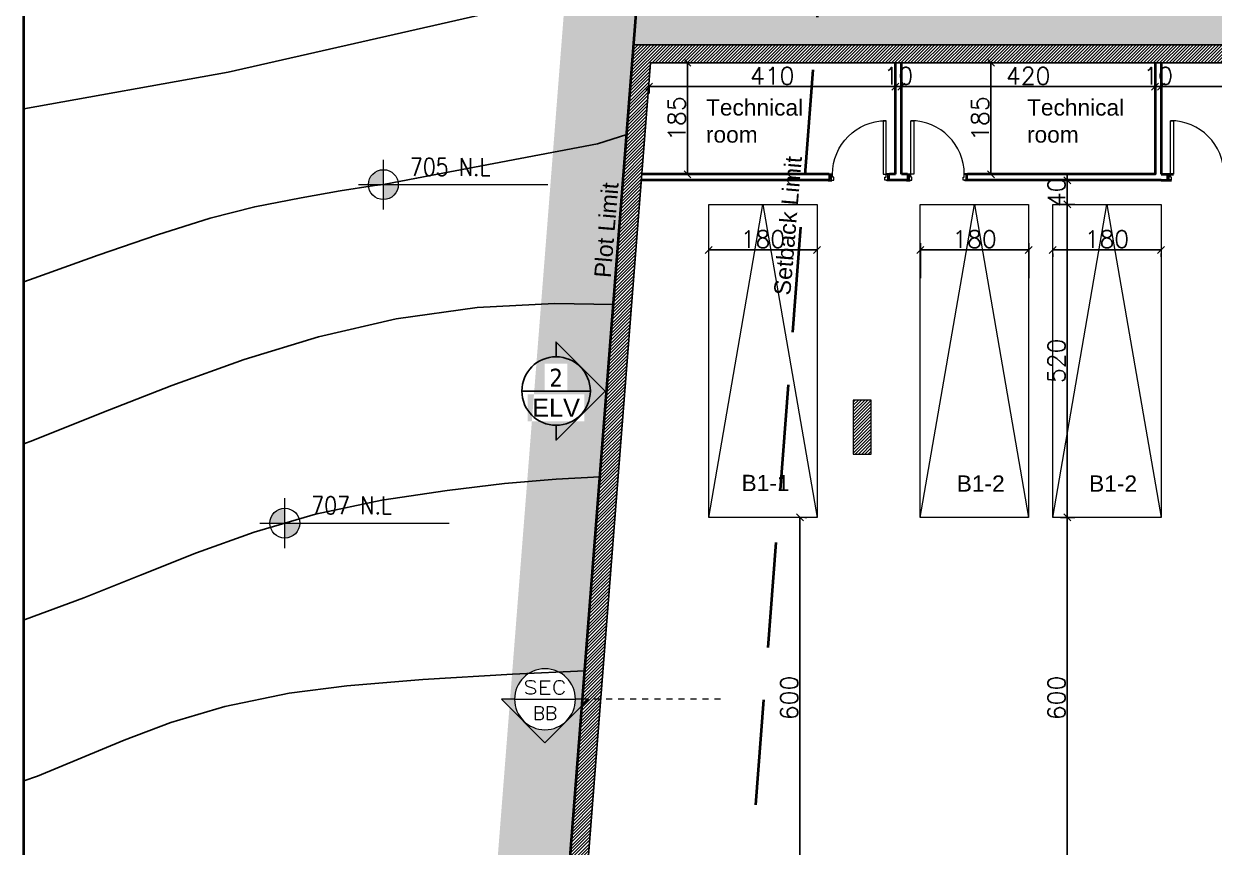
# Model space of a CAD drawing. Header units: metres. Extents: x -322116 to -321123, y -26723 to -26468.
# Drawn here: x -321808.39 to -321788.61, y -26545.24 to -26531.56 of the extents above; entities that cross this region are included whole.
import ezdxf
from ezdxf.enums import TextEntityAlignment as Align

# ---------------------------------------------------------------- set-up
doc = ezdxf.new("R2010")
doc.units = ezdxf.units.M
doc.header["$LTSCALE"] = 7
doc.header["$MEASUREMENT"] = 0
doc.header["$PDMODE"] = 34
doc.header["$PDSIZE"] = 0.5
doc.linetypes.add('$0$CENTER', pattern=[2, 1.25, -0.25, 0.25, -0.25])
doc.linetypes.add('DASHED', pattern=[0.75, 0.5, -0.25])
for name, color, linetype, lineweight in [('$0$A-ANNO-IDEN', 2, 'Continuous', 9), ('1363TRXX-AS003$0$A-FLOR-IDEN', 4, 'Continuous', 18), ('A-ANNO-TXT3', 6, 'Continuous', 30), ('A-DOOR', 134, 'Continuous', 18), ('A-GRID-DIMS', 142, 'Continuous', 9), ('A-STRS', 2, 'Continuous', 18), ('A-WALL-BLWO', 7, 'Continuous', 40), ('L-Structure', 5, 'Continuous', 15), ('PATT-CONC', 8, 'Continuous', 9), ('plaster', 1, 'Continuous', 0), ('projection plans', 8, 'Continuous', 5)]:
    doc.layers.add(name, color=color, linetype=linetype, lineweight=lineweight)
for name, color, linetype in [('22-1-14-ROAD P2PFGC', 5, 'Continuous'), ('CONT-MJR', 4, 'Continuous'), ('CONT-MNR', 8, 'Continuous'), ('POINT_CON', 8, 'Continuous'), ('S-ANNO-TAGS-SECT', 4, 'Continuous')]:
    doc.layers.add(name, color=color, linetype=linetype)
doc.styles.add('$0$EG_SIMPLEX', font='SIMPLEX.shx')
doc.styles.add('1363TRXX-AS003$0$EG_SIMPLEX', font='SIMPLEX.shx')
doc.styles.add('Annotative', font='arial.ttf')
doc.styles.add('EG_SIMPLEX', font='SIMPLEX.shx')
doc.styles.get("Standard").update_dxf_attribs({"font": 'romans.shx', "height": 0.5})
doc.styles.add('TAHOMA', font='tahoma.ttf')
doc.dimstyles.new('ERGA-M-0200', dxfattribs={"dimscale": 1.15, "dimtxt": 0.2, "dimasz": 0.2, "dimexe": 0.1, "dimexo": 0.1, "dimgap": 0.06, "dimtad": 1, "dimdec": 1, "dimlfac": 100, "dimrnd": 5, "dimdsep": 46, "dimtxsty": 'EG_SIMPLEX', "dimblk1": 'OBLIQUE', "dimblk2": 'OBLIQUE', "dimsah": 1, "dimcen": 0.3, "dimclrd": 256, "dimclre": 256, "dimclrt": 2, "dimadec": 0, "dimazin": 0, "dimtfac": 1, "dimtdec": 1, "dimtix": 1, "dimtmove": 2, "dimatfit": 3, "dimldrblk": 'OBLIQUE', "dimfxl": 1, "dimtolj": 1, "dimtzin": 0, "dimarcsym": 0})

# ---------------------------------------------------------------- blocks, each defined once
blk = doc.blocks.new('*U34')
blk.add_hatch(color=252).paths.add_polyline_path([(450, 0, -0.414214), (0, -450), (0, -643), (643, 0), (0, 643), (0, 450, -0.414214)])
blk.add_line((-450, 0), (450, 0))
blk.add_lwpolyline([(0, 450), (0, 643), (643, 0), (0, -643), (0, -450)])
blk.add_circle((0, 0), 450)
at = {"style": 'EG_SIMPLEX', "width": 0.5625}
blk.add_attdef('REF-F-', text='', height=200, dxfattribs=at).set_placement((-321, 92), (321, 92), align=Align.FIT)
at = {"style": 'EG_SIMPLEX'}
blk.add_attdef('NB', text='', height=200, dxfattribs=at).set_placement((0, 32), align=Align.BOTTOM_CENTER)
blk.add_attdef('REF', text='', height=200, dxfattribs=at).set_placement((0, -75), align=Align.TOP_CENTER)
blk = doc.blocks.new('*U28')
blk.add_hatch(color=252).paths.add_polyline_path([(0, 450, -0.414214), (450, 0), (643, 0), (0, 643), (-643, 0), (-450, 0, -0.414214)])
blk.add_line((-450, 0), (450, 0))
at = {"linetype": '$0$CENTER'}
blk.add_line((2593, 0), (643, 0), dxfattribs=at)
blk.add_lwpolyline([(-450, 0), (-643, 0), (0, 643), (643, 0), (450, 0)])
blk.add_circle((0, 0), 450)
at = {"style": '$0$EG_SIMPLEX'}
blk.add_attdef('NB', text='', height=200, dxfattribs=at).set_placement((0, 32), align=Align.BOTTOM_CENTER)
at = {"style": '$0$EG_SIMPLEX', "width": 0.5625}
blk.add_attdef('REF-F-', text='', height=200, dxfattribs=at).set_placement((-321, -274), (321, -274), align=Align.FIT)
at = {"style": '$0$EG_SIMPLEX'}
blk.add_attdef('REF', text='', height=200, dxfattribs=at).set_placement((0, -75), align=Align.TOP_CENTER)
blk = doc.blocks.new('plot limit')
at = {"color": 5}
blk.add_lwpolyline([(-321725.0411, -26759.7735), (-321735.7734, -26759.0595), (-321732.8382, -26721.5907), (-321726.0304, -26721.9282), (-321722.2569, -26721.9337), (-321712.0131, -26721.5769), (-321702.1619, -26720.7671), (-321700.2699, -26757.9792), (-321703.6476, -26759.2974, -0.0276131)], format="xyb", close=True, dxfattribs=at)
at = {"color": 5, "linetype": 'DASHED', "ltscale": 0.5}
blk.add_lwpolyline([(-321703.4829, -26753.8659), (-321705.0008, -26724.0106), (-321711.838, -26724.5726), (-321722.2069, -26724.9338), (-321726.107, -26724.928), (-321730.075, -26724.7313), (-321732.3893, -26754.2736)], dxfattribs=at)
at = {"layer": '$0$A-ANNO-IDEN'}
ref = blk.add_blockref('*U28', (-321734.7327, -26737.8057), dxfattribs=dict(at, xscale=-0.0011249999994782, yscale=0.0011249999994782, zscale=0.0011249999994782, rotation=180))
ref.add_attrib('REF-F-', 'SEC', dxfattribs={"layer": '0', "height": 0.225, "rotation": 360, "style": '$0$EG_SIMPLEX', "width": 1.25}).set_placement((-321735.0943, -26737.7221), (-321734.3711, -26737.7221), align=Align.FIT)
ref.add_attrib('NB', 'BB', dxfattribs={"layer": '0', "height": 0.225, "rotation": 360, "style": '$0$EG_SIMPLEX'}).set_placement((-321734.7327, -26738.2169), align=Align.BOTTOM_CENTER)
at = {"layer": 'S-ANNO-TAGS-SECT'}
ref = blk.add_blockref('*U34', (-321734.548, -26732.6855, 706), dxfattribs=dict(at, xscale=0.001264765729701, yscale=0.001264765729701, zscale=0.001264765729701))
ref.add_attrib('NB', '2', dxfattribs={"layer": '0', "height": 0.3, "style": 'TAHOMA'}).set_placement((-321734.548, -26732.3144, 706), align=Align.TOP_CENTER)
ref.add_attrib('REF', 'ELV', dxfattribs={"layer": '0', "height": 0.3, "style": 'Annotative'}).set_placement((-321734.548, -26732.8137, 706), align=Align.TOP_CENTER)
at = {"layer": 'A-ANNO-TXT3', "lineweight": 5, "char_height": 0.276, "attachment_point": 1, "rotation": 85.19766}
for s, width, gutter_width, heights, insert in [('\\A1;{\\fArial Unicode MS|b0|i0|c0|p34;Setback Limit}', 3.166192, 3.6928, [1.1191], (-321730.9321, -26731.0807, 0)), ('\\A1;{\\fArial Unicode MS|b0|i0|c0|p34;Plot Limit}', 3.423118, 3.0774, [1.7915], (-321733.9164, -26730.7898, 0))]:
    blk.add_mtext_dynamic_manual_height_columns(s, width=width, gutter_width=gutter_width, heights=heights, dxfattribs=dict(at, insert=insert))
blk = doc.blocks.new('1363TRXX-AS003$0$TAG-LEV-PL1')
h = blk.add_hatch(color=256)
h.paths.add_polyline_path([(0, 169, 0.414214), (-169, 0), (0, 0)])
h.paths.add_polyline_path([(169, 0), (0, 0), (0, -169, 0.414214)])
for p, q in [((0, -281), (0, 281)), ((-281, 0), (1859, 0))]:
    blk.add_line(p, q)
blk.add_circle((0, 0), 169)
at = {"style": '1363TRXX-AS003$0$EG_SIMPLEX', "width": 0.85}
for tag, p in [('F.F.L.', (450, 150)), ('C.L.', (450, -450))]:
    blk.add_attdef(tag, p, '', height=300, dxfattribs=at)
blk = doc.blocks.new('B1 2')
at = {"layer": 'A-WALL-BLWO'}
blk.add_lwpolyline([(-321243.3932, -26513.9378), (-321188.3932, -26513.9378), (-321188.3932, -26588.8759), (-321243.3932, -26588.8759)], close=True, dxfattribs=at)
at = {"layer": 'CONT-MJR', "elevation": 705, "flags": 128}
for points in [[(-321233.3733, -26533.3951), (-321233.8598, -26533.5506), (-321236.8675, -26534.1249), (-321237.4183, -26534.23)], [(-321237.4181, -26534.23), (-321237.5631, -26534.2459), (-321238.1356, -26534.3322), (-321238.7824, -26534.4485), (-321239.5547, -26534.5988), (-321240.2951, -26534.7846), (-321241.172, -26535.0617), (-321242.1569, -26535.4032), (-321243.2214, -26535.7825), (-321243.3932, -26535.8425)]]:
    blk.add_lwpolyline(points, dxfattribs=at)
at = {"layer": 'CONT-MNR', "flags": 128}
for points, elevation in [([(-321233.5945, -26536.2198), (-321234.572, -26536.2049), (-321235.8616, -26536.271), (-321237.2078, -26536.4599), (-321238.4954, -26536.7565), (-321239.7336, -26537.1339), (-321240.9318, -26537.5651), (-321242.0993, -26538.0233), (-321243.2452, -26538.4815), (-321243.3932, -26538.5378)], 706), ([(-321233.8189, -26539.0843), (-321234.5446, -26539.1206), (-321235.4054, -26539.1953), (-321236.3606, -26539.3113), (-321237.4443, -26539.4748), (-321238.5485, -26539.705), (-321239.5636, -26540.0026), (-321240.5215, -26540.347), (-321241.454, -26540.7178), (-321242.3931, -26541.0944), (-321243.3706, -26541.4561), (-321243.3932, -26541.4631)], 707), ([(-321234.0715, -26542.3086), (-321235.274, -26542.3634), (-321236.7649, -26542.4528), (-321238.0248, -26542.557), (-321238.9833, -26542.6771), (-321240.0531, -26542.898), (-321240.948, -26543.164), (-321241.7261, -26543.4576), (-321242.4458, -26543.7609), (-321243.1654, -26544.0561), (-321243.3932, -26544.1351)], 708)]:
    blk.add_lwpolyline(points, dxfattribs=dict(at, elevation=elevation))
at = {"layer": 'POINT_CON', "color": 8, "linetype": 'Continuous', "elevation": 704}
blk.add_lwpolyline([(-321233.1733, -26530.8432), (-321233.3311, -26530.8439), (-321240, -26532.3627), (-321243.3932, -26532.9707)], dxfattribs=at)
at = {"layer": '1363TRXX-AS003$0$A-FLOR-IDEN'}
ref = blk.add_blockref('1363TRXX-AS003$0$TAG-LEV-PL1', (-321237.4181, -26534.23, 705), dxfattribs=dict(at, xscale=0.0014700000362087, yscale=0.0014700000362087, zscale=0.0014700000362087))
ref.add_attrib('F.F.L.', '705 N.L', (-321236.9771, -26534.083, 705), dxfattribs={"layer": '0', "height": 0.294, "rotation": 360, "style": '1363TRXX-AS003$0$EG_SIMPLEX', "width": 0.85})
ref = blk.add_blockref('1363TRXX-AS003$0$TAG-LEV-PL1', (-321239.0561, -26539.8538, 707), dxfattribs=dict(at, xscale=0.0014700000362087, yscale=0.0014700000362087, zscale=0.0014700000362087))
ref.add_attrib('F.F.L.', '707 N.L', (-321238.6151, -26539.7068, 707), dxfattribs={"layer": '0', "height": 0.294, "rotation": 360, "style": '1363TRXX-AS003$0$EG_SIMPLEX', "width": 0.85})
blk = doc.blocks.new('CAR')
at = {"layer": 'projection plans'}
blk.add_lwpolyline([(-4465, 51996), (-6265, 51996), (-6265, 46796), (-4465, 46796)], close=True, dxfattribs=at)
blk.add_lwpolyline([(-6265, 51996), (-5365, 46796), (-4465, 51996)], dxfattribs=at)
blk = doc.blocks.new('*U84')
for p, q in [((-200, 0), (-170, -100)), ((-200, -100), (-170, 0)), ((800, 0), (770, -100)), ((800, -100), (770, 0))]:
    blk.add_line(p, q)
for points in [[(-95, 890), (-95, 0), (-145, 0), (-145, 890)], [(-215, 10), (-155, 10), (-155, 0), (-215, 0)], [(-170, -100), (-200, -100), (-200, 0), (-170, 0)], [(-145, 0), (-170, 0), (-170, -100), (-125, -100), (-125, -50), (-145, -50), (-145, 0)], [(745, 0), (770, 0), (770, -100), (725, -100), (725, -50), (745, -50), (745, 0)], [(815, 10), (755, 10), (755, 0), (815, 0)], [(770, -100), (800, -100), (800, 0), (770, 0)], [(-215, -110), (-155, -110), (-155, -100), (-215, -100)], [(815, -110), (755, -110), (755, -100), (815, -100)]]:
    blk.add_lwpolyline(points, close=True)
blk.add_arc((-145, 0), 890, 0, 90)
blk = doc.blocks.new('_OBLIQUE')
at = {"color": 0, "linetype": 'ByBlock'}
blk.add_line((-0.5, -0.5), (0.5, 0.5), dxfattribs=at)
blk = doc.blocks.new('*D92')
at = {"layer": 'A-GRID-DIMS', "lineweight": -2, "transparency": 16777216}
for p, q in [((-321795.496, -26545.758), (-321795.496, -26539.758)), ((-321795.414, -26539.758), (-321795.381, -26539.758)), ((-321795.414, -26545.758), (-321795.381, -26545.758))]:
    blk.add_line(p, q, dxfattribs=at)
at = {"layer": 'Defpoints', "color": 0, "transparency": 16777216}
for p in [(-321795.529, -26539.758), (-321795.496, -26539.758), (-321795.529, -26545.758)]:
    blk.add_point(p, dxfattribs=at)
at = {"layer": 'A-GRID-DIMS', "lineweight": -2, "transparency": 16777216, "xscale": 0.115, "yscale": 0.115, "zscale": 0.115}
for p, rotation in [((-321795.496, -26539.758), 90), ((-321795.496, -26545.758), 270)]:
    blk.add_blockref('_OBLIQUE', p, dxfattribs=dict(at, rotation=rotation))
at = {"layer": 'A-GRID-DIMS', "color": 2, "transparency": 16777216, "insert": (-321795.674, -26542.758), "char_height": 0.2875, "attachment_point": 5, "rotation": 90, "style": 'EG_SIMPLEX'}
blk.add_mtext('\\A1;600', dxfattribs=at)
blk = doc.blocks.new('block')
at = {"layer": 'PATT-CONC', "transparency": 33554610}
h = blk.add_hatch(dxfattribs=at)
h.set_pattern_fill('ANSI31', color=8, scale=0.3)
h.set_pattern_definition([(45, (195, 0), (-0.0265165042945, 0.0265165042945), [])])
h.paths.add_polyline_path([(-321663.329, -26546.458), (-321663.329, -26546.758), (-321664.229, -26546.758), (-321664.229, -26546.458)])
h.paths.add_polyline_path([(-321642.229, -26538.808), (-321641.929, -26538.808), (-321641.929, -26537.808), (-321642.229, -26537.808)])
h.paths.add_polyline_path([(-321648.412, -26538.808), (-321648.112, -26538.808), (-321648.112, -26537.808), (-321648.412, -26537.808)])
h.paths.add_polyline_path([(-321652.212, -26539.308), (-321651.912, -26539.308), (-321651.912, -26538.508), (-321652.212, -26538.508)])
h.paths.add_polyline_path([(-321658.412, -26538.808), (-321658.112, -26538.808), (-321658.112, -26537.808), (-321658.412, -26537.808)])
h.paths.add_polyline_path([(-321658.412, -26547.358), (-321658.112, -26547.358), (-321658.112, -26548.258), (-321658.412, -26548.258)])
h.paths.add_polyline_path([(-321648.413, -26544.135), (-321648.113, -26544.135), (-321648.113, -26545.035), (-321648.413, -26545.035)])
h.paths.add_polyline_path([(-321664.612, -26538.708), (-321664.312, -26538.708), (-321664.312, -26537.808), (-321664.612, -26537.808)])
h.paths.add_polyline_path([(-321640.802, -26544.135), (-321641.102, -26544.135), (-321641.102, -26545.035), (-321640.802, -26545.035)])
h.paths.add_polyline_path([(-321651.912, -26547.958), (-321652.856, -26547.958), (-321652.856, -26548.258), (-321651.912, -26548.258)])
at = {"layer": 'L-Structure'}
blk.add_lwpolyline([(-321664.612, -26538.708), (-321664.312, -26538.708), (-321664.312, -26537.808), (-321664.612, -26537.808), (-321664.612, -26538.708)], dxfattribs=at)
blk = doc.blocks.new('new for 322')
at = {"layer": 'plaster'}
h = blk.add_hatch(dxfattribs=at)
h.set_pattern_fill('ANSI38', color=256, scale=1.6)
h.paths.add_polyline_path([(-321765.079, -26543.078), (-321765.504, -26543.503), (-321766.227, -26542.78), (-321766.296, -26542.78), (-321765.518, -26558.082), (-321764.316, -26558.082)])
h.paths.add_polyline_path([(-321768.583, -26556.863), (-321781.742, -26556.882), (-321781.742, -26554.12), (-321785.212, -26554.12), (-321785.212, -26556.858), (-321797.202, -26556.858), (-321797.296, -26558.058), (-321784.227, -26558.058), (-321784.227, -26555.32), (-321783.067, -26555.32), (-321783.067, -26558.082), (-321768.521, -26558.082)])
h.paths.add_polyline_path([(-321765.58, -26556.858), (-321768.583, -26556.863), (-321768.521, -26558.082), (-321765.518, -26558.082)])
h.paths.add_polyline_path([(-321797.202, -26556.858), (-321800.211, -26556.858), (-321800.305, -26558.058), (-321797.296, -26558.058)])
h.paths.add_polyline_path([(-321799.651, -26549.701), (-321799.117, -26542.887), (-321799.733, -26543.503), (-321800.323, -26542.913), (-321800.847, -26549.607), (-321801.509, -26558.058), (-321800.305, -26558.058), (-321800.211, -26556.858), (-321800.211, -26556.858)])
h.paths.add_polyline_path([(-321798.89, -26539.998), (-321798.257, -26531.905), (-321770.954, -26531.905), (-321771.015, -26530.705), (-321799.366, -26530.705), (-321800.087, -26539.904), (-321800.323, -26542.913), (-321799.733, -26543.503), (-321799.117, -26542.887)])
edge = h.paths.add_edge_path(flags=16)
edge.add_arc((-321799.733, -26542.78), 0.506, 0, 360)
h.paths.add_polyline_path([(-321799.976, -26543.172), (-321799.489, -26543.172), (-321799.489, -26542.834), (-321799.976, -26542.834)], flags=0)
h.paths.add_polyline_path([(-321800.151, -26542.752), (-321799.315, -26542.752), (-321799.315, -26542.415), (-321800.151, -26542.415)], flags=0)
h.paths.add_polyline_path([(-321800.019, -26538.163), (-321799.077, -26538.163), (-321799.077, -26537.713), (-321800.019, -26537.713)], flags=17)
h.paths.add_polyline_path([(-321799.737, -26537.665), (-321799.359, -26537.665), (-321799.359, -26537.205), (-321799.737, -26537.205)], flags=16)
edge = h.paths.add_edge_path()
edge.add_line((-321765.807, -26528.751), (-321767.005, -26528.826))
edge.add_line((-321767.005, -26528.826), (-321766.296, -26542.78))
edge.add_line((-321766.296, -26542.78), (-321766.227, -26542.78))
edge.add_line((-321766.227, -26542.78), (-321766.01, -26542.78))
edge.add_arc((-321765.504, -26542.78), 0.506, 39.0187, 180, ccw=False)
edge.add_line((-321765.11, -26542.461), (-321765.807, -26528.751))
blk = doc.blocks.new('*D140')
at = {"layer": 'A-GRID-DIMS', "lineweight": -2, "transparency": 16777216}
for p, q in [((-321793.495, -26535.786), (-321793.495, -26535.2)), ((-321791.695, -26535.786), (-321791.695, -26535.2)), ((-321793.495, -26535.315), (-321791.695, -26535.315))]:
    blk.add_line(p, q, dxfattribs=at)
at = {"layer": 'Defpoints', "color": 0, "transparency": 16777216}
for p in [(-321791.695, -26535.315), (-321793.495, -26535.901), (-321791.695, -26535.901)]:
    blk.add_point(p, dxfattribs=at)
at = {"layer": 'A-GRID-DIMS', "lineweight": -2, "transparency": 16777216, "xscale": 0.115, "yscale": 0.115, "zscale": 0.115, "rotation": 180}
blk.add_blockref('_OBLIQUE', (-321793.495, -26535.315), dxfattribs=at)
at = {"layer": 'A-GRID-DIMS', "lineweight": -2, "transparency": 16777216, "xscale": 0.115, "yscale": 0.115, "zscale": 0.115}
blk.add_blockref('_OBLIQUE', (-321791.695, -26535.315), dxfattribs=at)
at = {"layer": 'A-GRID-DIMS', "color": 2, "transparency": 16777216, "insert": (-321792.595, -26535.136), "char_height": 0.2875, "attachment_point": 5, "style": 'EG_SIMPLEX'}
blk.add_mtext('\\A1;180', dxfattribs=at)
blk = doc.blocks.new('*D141')
at = {"layer": 'A-GRID-DIMS', "lineweight": -2, "transparency": 16777216}
blk.add_line((-321797.012, -26535.315), (-321795.212, -26535.315), dxfattribs=at)
at = {"layer": 'Defpoints', "color": 0, "transparency": 16777216}
for p in [(-321797.012, -26535.315), (-321795.212, -26535.315), (-321795.212, -26535.315)]:
    blk.add_point(p, dxfattribs=at)
at = {"layer": 'A-GRID-DIMS', "lineweight": -2, "transparency": 16777216, "xscale": 0.115, "yscale": 0.115, "zscale": 0.115, "rotation": 180}
blk.add_blockref('_OBLIQUE', (-321797.012, -26535.315), dxfattribs=at)
at = {"layer": 'A-GRID-DIMS', "lineweight": -2, "transparency": 16777216, "xscale": 0.115, "yscale": 0.115, "zscale": 0.115}
blk.add_blockref('_OBLIQUE', (-321795.212, -26535.315), dxfattribs=at)
at = {"layer": 'A-GRID-DIMS', "color": 2, "transparency": 16777216, "insert": (-321796.112, -26535.136), "char_height": 0.2875, "attachment_point": 5, "style": 'EG_SIMPLEX'}
blk.add_mtext('\\A1;180', dxfattribs=at)
blk = doc.blocks.new('*D142')
at = {"layer": 'A-GRID-DIMS', "lineweight": -2, "transparency": 16777216}
for p, q in [((-321791.295, -26535.315), (-321789.495, -26535.315)), ((-321791.295, -26535.372), (-321791.295, -26535.43)), ((-321789.495, -26535.372), (-321789.495, -26535.43))]:
    blk.add_line(p, q, dxfattribs=at)
at = {"layer": 'Defpoints', "color": 0, "transparency": 16777216}
for p in [(-321791.295, -26535.257), (-321789.495, -26535.257), (-321789.495, -26535.315)]:
    blk.add_point(p, dxfattribs=at)
at = {"layer": 'A-GRID-DIMS', "lineweight": -2, "transparency": 16777216, "xscale": 0.115, "yscale": 0.115, "zscale": 0.115, "rotation": 180}
blk.add_blockref('_OBLIQUE', (-321791.295, -26535.315), dxfattribs=at)
at = {"layer": 'A-GRID-DIMS', "lineweight": -2, "transparency": 16777216, "xscale": 0.115, "yscale": 0.115, "zscale": 0.115}
blk.add_blockref('_OBLIQUE', (-321789.495, -26535.315), dxfattribs=at)
at = {"layer": 'A-GRID-DIMS', "color": 2, "transparency": 16777216, "insert": (-321790.395, -26535.136), "char_height": 0.2875, "attachment_point": 5, "style": 'EG_SIMPLEX'}
blk.add_mtext('\\A1;180', dxfattribs=at)
blk = doc.blocks.new('*D169')
at = {"layer": 'A-GRID-DIMS', "lineweight": -2, "transparency": 16777216}
for p, q in [((-321798.001, -26532.601), (-321793.91, -26532.601)), ((-321798.001, -26532.604), (-321798.001, -26532.716)), ((-321793.91, -26532.604), (-321793.91, -26532.716))]:
    blk.add_line(p, q, dxfattribs=at)
at = {"layer": 'Defpoints', "color": 0, "transparency": 16777216}
for p in [(-321798.001, -26532.489), (-321793.91, -26532.489, 0.001), (-321793.91, -26532.601)]:
    blk.add_point(p, dxfattribs=at)
at = {"layer": 'A-GRID-DIMS', "lineweight": -2, "transparency": 16777216, "xscale": 0.115, "yscale": 0.115, "zscale": 0.115, "rotation": 180}
blk.add_blockref('_OBLIQUE', (-321798.001, -26532.601), dxfattribs=at)
at = {"layer": 'A-GRID-DIMS', "lineweight": -2, "transparency": 16777216, "xscale": 0.115, "yscale": 0.115, "zscale": 0.115}
blk.add_blockref('_OBLIQUE', (-321793.91, -26532.601), dxfattribs=at)
at = {"layer": 'A-GRID-DIMS', "color": 2, "transparency": 16777216, "insert": (-321795.956, -26532.423), "char_height": 0.2875, "attachment_point": 5, "style": 'EG_SIMPLEX'}
blk.add_mtext('\\A1;410', dxfattribs=at)
blk = doc.blocks.new('*D170')
at = {"layer": 'A-GRID-DIMS', "lineweight": -2, "transparency": 16777216}
for p, q in [((-321793.81, -26532.32), (-321793.81, -26532.716)), ((-321793.91, -26532.601), (-321794.025, -26532.601)), ((-321793.91, -26532.601), (-321793.81, -26532.601)), ((-321793.91, -26532.604), (-321793.91, -26532.716)), ((-321793.81, -26532.601), (-321793.695, -26532.601))]:
    blk.add_line(p, q, dxfattribs=at)
at = {"layer": 'Defpoints', "color": 0, "transparency": 16777216}
for p in [(-321793.81, -26532.205, 0.001), (-321793.91, -26532.489, 0.001), (-321793.81, -26532.601)]:
    blk.add_point(p, dxfattribs=at)
at = {"layer": 'A-GRID-DIMS', "lineweight": -2, "transparency": 16777216, "xscale": 0.115, "yscale": 0.115, "zscale": 0.115}
blk.add_blockref('_OBLIQUE', (-321793.91, -26532.601), dxfattribs=at)
at = {"layer": 'A-GRID-DIMS', "lineweight": -2, "transparency": 16777216, "xscale": 0.115, "yscale": 0.115, "zscale": 0.115, "rotation": 180}
blk.add_blockref('_OBLIQUE', (-321793.81, -26532.601), dxfattribs=at)
at = {"layer": 'A-GRID-DIMS', "color": 2, "transparency": 16777216, "insert": (-321793.86, -26532.423), "char_height": 0.2875, "attachment_point": 5, "style": 'EG_SIMPLEX'}
blk.add_mtext('\\A1;10', dxfattribs=at)
blk = doc.blocks.new('*D171')
at = {"layer": 'A-GRID-DIMS', "lineweight": -2, "transparency": 16777216}
for p, q in [((-321793.81, -26532.32), (-321793.81, -26532.716)), ((-321789.595, -26532.32), (-321789.595, -26532.716)), ((-321793.81, -26532.601), (-321789.595, -26532.601))]:
    blk.add_line(p, q, dxfattribs=at)
at = {"layer": 'Defpoints', "color": 0, "transparency": 16777216}
for p in [(-321793.81, -26532.205, 0.001), (-321789.595, -26532.205, 0.001), (-321789.595, -26532.601)]:
    blk.add_point(p, dxfattribs=at)
at = {"layer": 'A-GRID-DIMS', "lineweight": -2, "transparency": 16777216, "xscale": 0.115, "yscale": 0.115, "zscale": 0.115, "rotation": 180}
blk.add_blockref('_OBLIQUE', (-321793.81, -26532.601), dxfattribs=at)
at = {"layer": 'A-GRID-DIMS', "lineweight": -2, "transparency": 16777216, "xscale": 0.115, "yscale": 0.115, "zscale": 0.115}
blk.add_blockref('_OBLIQUE', (-321789.595, -26532.601), dxfattribs=at)
at = {"layer": 'A-GRID-DIMS', "color": 2, "transparency": 16777216, "insert": (-321791.703, -26532.423), "char_height": 0.2875, "attachment_point": 5, "style": 'EG_SIMPLEX'}
blk.add_mtext('\\A1;420', dxfattribs=at)
blk = doc.blocks.new('*D172')
at = {"layer": 'A-GRID-DIMS', "lineweight": -2, "transparency": 16777216}
for p, q in [((-321789.595, -26532.32), (-321789.595, -26532.716)), ((-321789.495, -26532.32), (-321789.495, -26532.716)), ((-321789.595, -26532.601), (-321789.71, -26532.601)), ((-321789.595, -26532.601), (-321789.495, -26532.601)), ((-321789.495, -26532.601), (-321789.38, -26532.601))]:
    blk.add_line(p, q, dxfattribs=at)
at = {"layer": 'Defpoints', "color": 0, "transparency": 16777216}
for p in [(-321789.595, -26532.205, 0.001), (-321789.495, -26532.205, 0.001), (-321789.495, -26532.601)]:
    blk.add_point(p, dxfattribs=at)
at = {"layer": 'A-GRID-DIMS', "lineweight": -2, "transparency": 16777216, "xscale": 0.115, "yscale": 0.115, "zscale": 0.115}
blk.add_blockref('_OBLIQUE', (-321789.595, -26532.601), dxfattribs=at)
at = {"layer": 'A-GRID-DIMS', "lineweight": -2, "transparency": 16777216, "xscale": 0.115, "yscale": 0.115, "zscale": 0.115, "rotation": 180}
blk.add_blockref('_OBLIQUE', (-321789.495, -26532.601), dxfattribs=at)
at = {"layer": 'A-GRID-DIMS', "color": 2, "transparency": 16777216, "insert": (-321789.545, -26532.423), "char_height": 0.2875, "attachment_point": 5, "style": 'EG_SIMPLEX'}
blk.add_mtext('\\A1;10', dxfattribs=at)
blk = doc.blocks.new('*D173')
at = {"layer": 'A-GRID-DIMS', "lineweight": -2, "transparency": 16777216}
for p, q in [((-321789.495, -26532.32), (-321789.495, -26532.716)), ((-321784.922, -26532.32), (-321784.922, -26532.716)), ((-321789.495, -26532.601), (-321784.922, -26532.601))]:
    blk.add_line(p, q, dxfattribs=at)
at = {"layer": 'Defpoints', "color": 0, "transparency": 16777216}
for p in [(-321789.495, -26532.205, 0.001), (-321784.922, -26532.205, 0.001), (-321784.922, -26532.601)]:
    blk.add_point(p, dxfattribs=at)
at = {"layer": 'A-GRID-DIMS', "lineweight": -2, "transparency": 16777216, "xscale": 0.115, "yscale": 0.115, "zscale": 0.115, "rotation": 180}
blk.add_blockref('_OBLIQUE', (-321789.495, -26532.601), dxfattribs=at)
at = {"layer": 'A-GRID-DIMS', "lineweight": -2, "transparency": 16777216, "xscale": 0.115, "yscale": 0.115, "zscale": 0.115}
blk.add_blockref('_OBLIQUE', (-321784.922, -26532.601), dxfattribs=at)
at = {"layer": 'A-GRID-DIMS', "color": 2, "transparency": 16777216, "insert": (-321787.209, -26532.423), "char_height": 0.2875, "attachment_point": 5, "style": 'EG_SIMPLEX'}
blk.add_mtext('\\A1;455', dxfattribs=at)
blk = doc.blocks.new('*D178')
at = {"layer": 'A-GRID-DIMS', "lineweight": -2, "transparency": 16777216}
for p, q in [((-321792.31, -26532.205), (-321792.437, -26532.205)), ((-321792.322, -26534.058), (-321792.322, -26532.205)), ((-321792.31, -26534.058), (-321792.437, -26534.058))]:
    blk.add_line(p, q, dxfattribs=at)
at = {"layer": 'Defpoints', "color": 0, "transparency": 16777216}
for p in [(-321792.322, -26532.205), (-321792.195, -26532.205, 0.001), (-321792.195, -26534.058, 0.001)]:
    blk.add_point(p, dxfattribs=at)
at = {"layer": 'A-GRID-DIMS', "lineweight": -2, "transparency": 16777216, "xscale": 0.115, "yscale": 0.115, "zscale": 0.115}
for p, rotation in [((-321792.322, -26532.205), 90), ((-321792.322, -26534.058), 270)]:
    blk.add_blockref('_OBLIQUE', p, dxfattribs=dict(at, rotation=rotation))
at = {"layer": 'A-GRID-DIMS', "color": 2, "transparency": 16777216, "insert": (-321792.501, -26533.132), "char_height": 0.2875, "attachment_point": 5, "rotation": 90, "style": 'EG_SIMPLEX'}
blk.add_mtext('\\A1;185', dxfattribs=at)
blk = doc.blocks.new('*D179')
at = {"layer": 'A-GRID-DIMS', "lineweight": -2, "transparency": 16777216}
for p, q in [((-321797.351, -26532.205), (-321797.479, -26532.205)), ((-321797.364, -26534.058), (-321797.364, -26532.205)), ((-321797.351, -26534.058), (-321797.479, -26534.058))]:
    blk.add_line(p, q, dxfattribs=at)
at = {"layer": 'Defpoints', "color": 0, "transparency": 16777216}
for p in [(-321797.364, -26532.205), (-321797.236, -26532.205, 0.001), (-321797.236, -26534.058, 0.001)]:
    blk.add_point(p, dxfattribs=at)
at = {"layer": 'A-GRID-DIMS', "lineweight": -2, "transparency": 16777216, "xscale": 0.115, "yscale": 0.115, "zscale": 0.115}
for p, rotation in [((-321797.364, -26532.205), 90), ((-321797.364, -26534.058), 270)]:
    blk.add_blockref('_OBLIQUE', p, dxfattribs=dict(at, rotation=rotation))
at = {"layer": 'A-GRID-DIMS', "color": 2, "transparency": 16777216, "insert": (-321797.542, -26533.132), "char_height": 0.2875, "attachment_point": 5, "rotation": 90, "style": 'EG_SIMPLEX'}
blk.add_mtext('\\A1;185', dxfattribs=at)
blk = doc.blocks.new('*D186')
at = {"layer": 'A-GRID-DIMS', "lineweight": -2, "transparency": 16777216}
for p, q in [((-321791.087, -26534.158), (-321791.169, -26534.158)), ((-321791.054, -26534.158), (-321791.054, -26534.043)), ((-321791.054, -26534.558), (-321791.054, -26534.158)), ((-321791.087, -26534.558), (-321791.169, -26534.558)), ((-321791.054, -26534.558), (-321791.054, -26534.673))]:
    blk.add_line(p, q, dxfattribs=at)
at = {"layer": 'Defpoints', "color": 0, "transparency": 16777216}
for p in [(-321791.054, -26534.158), (-321790.972, -26534.158, 0.001), (-321790.972, -26534.558)]:
    blk.add_point(p, dxfattribs=at)
at = {"layer": 'A-GRID-DIMS', "lineweight": -2, "transparency": 16777216, "xscale": 0.115, "yscale": 0.115, "zscale": 0.115}
for p, rotation in [((-321791.054, -26534.158), 270), ((-321791.054, -26534.558), 90)]:
    blk.add_blockref('_OBLIQUE', p, dxfattribs=dict(at, rotation=rotation))
at = {"layer": 'A-GRID-DIMS', "color": 2, "transparency": 16777216, "insert": (-321791.232, -26534.358), "char_height": 0.2875, "attachment_point": 5, "rotation": 90, "style": 'EG_SIMPLEX'}
blk.add_mtext('\\A1;40', dxfattribs=at)
blk = doc.blocks.new('*D187')
at = {"layer": 'A-GRID-DIMS', "lineweight": -2, "transparency": 16777216}
for p, q in [((-321790.926, -26534.558), (-321791.169, -26534.558)), ((-321791.054, -26534.558), (-321791.054, -26539.758)), ((-321790.926, -26539.758), (-321791.169, -26539.758))]:
    blk.add_line(p, q, dxfattribs=at)
at = {"layer": 'Defpoints', "color": 0, "transparency": 16777216}
for p in [(-321790.811, -26534.558), (-321791.054, -26539.758), (-321790.811, -26539.758)]:
    blk.add_point(p, dxfattribs=at)
at = {"layer": 'A-GRID-DIMS', "lineweight": -2, "transparency": 16777216, "xscale": 0.115, "yscale": 0.115, "zscale": 0.115}
for p, rotation in [((-321791.054, -26534.558), 90), ((-321791.054, -26539.758), 270)]:
    blk.add_blockref('_OBLIQUE', p, dxfattribs=dict(at, rotation=rotation))
at = {"layer": 'A-GRID-DIMS', "color": 2, "transparency": 16777216, "insert": (-321791.232, -26537.158), "char_height": 0.2875, "attachment_point": 5, "rotation": 90, "style": 'EG_SIMPLEX'}
blk.add_mtext('\\A1;520', dxfattribs=at)
blk = doc.blocks.new('*D188')
at = {"layer": 'A-GRID-DIMS', "lineweight": -2, "transparency": 16777216}
for p, q in [((-321790.926, -26539.758), (-321791.169, -26539.758)), ((-321791.054, -26539.758), (-321791.054, -26545.758)), ((-321791.127, -26545.758), (-321791.169, -26545.758))]:
    blk.add_line(p, q, dxfattribs=at)
at = {"layer": 'Defpoints', "color": 0, "transparency": 16777216}
for p in [(-321790.811, -26539.758), (-321791.054, -26545.758), (-321791.012, -26545.758)]:
    blk.add_point(p, dxfattribs=at)
at = {"layer": 'A-GRID-DIMS', "lineweight": -2, "transparency": 16777216, "xscale": 0.115, "yscale": 0.115, "zscale": 0.115}
for p, rotation in [((-321791.054, -26539.758), 90), ((-321791.054, -26545.758), 270)]:
    blk.add_blockref('_OBLIQUE', p, dxfattribs=dict(at, rotation=rotation))
at = {"layer": 'A-GRID-DIMS', "color": 2, "transparency": 16777216, "insert": (-321791.232, -26542.758), "char_height": 0.2875, "attachment_point": 5, "rotation": 90, "style": 'EG_SIMPLEX'}
blk.add_mtext('\\A1;600', dxfattribs=at)

msp = doc.modelspace()

# ---------------------------------------------------------------- hatches: boundary and pattern name
at = {"layer": 'PATT-CONC', "transparency": 33554610}
h = msp.add_hatch(dxfattribs=at)
h.set_pattern_fill('ANSI31', color=8, scale=0.3)
h.set_pattern_definition([(45, (65, 0), (-0.0265165042945, 0.0265165042945), [])])
edge = h.paths.add_edge_path()
edge.add_line((-321770.7985, -26529.05), (-321771.0977, -26529.0746))
edge.add_line((-321771.0977, -26529.0746), (-321770.9538, -26531.9053))
edge.add_line((-321770.9538, -26531.9053), (-321775.2441, -26531.9053))
edge.add_line((-321775.2441, -26531.9053), (-321775.2441, -26532.2053))
edge.add_line((-321775.2441, -26532.2053), (-321773.5117, -26532.2053))
edge.add_arc((-321774.7364, -26540.111), 8, 61.28892, 81.19354, ccw=False)
edge.add_line((-321770.8933, -26533.0946), (-321770.8225, -26534.4875))
edge.add_line((-321770.8225, -26534.4875), (-321770.5221, -26534.4875))
edge.add_line((-321770.5221, -26534.4875), (-321770.7985, -26529.05))
edge = h.paths.add_edge_path(flags=16)
edge.add_line((-321770.9385, -26532.2053), (-321770.9111, -26532.7451))
edge.add_arc((-321774.7364, -26540.111), 8.3, 62.55553, 72.26821)
edge.add_line((-321772.2086, -26532.2053), (-321770.9385, -26532.2053))
edge = h.paths.add_edge_path()
edge.add_line((-321775.2441, -26531.9053), (-321781.747, -26531.9053))
edge.add_line((-321781.747, -26531.9053), (-321781.747, -26532.2053))
edge.add_line((-321781.747, -26532.2053), (-321777.1496, -26532.2053))
edge.add_arc((-321774.6263, -26539.959), 8.1539, 108.02628, 134.64905)
edge.add_line((-321780.3566, -26534.1581), (-321779.921, -26534.1581))
edge.add_arc((-321774.6263, -26539.959), 7.8539, 99.16369, 132.38775, ccw=False)
edge.add_line((-321775.8771, -26532.2053), (-321775.2441, -26532.2053))
edge.add_line((-321775.2441, -26532.2053), (-321775.2441, -26531.9053))
h.paths.add_polyline_path([(-321781.747, -26531.9053), (-321795.2474, -26531.9053), (-321795.2709, -26532.2053), (-321781.747, -26532.2053)])
h.paths.add_polyline_path([(-321795.2474, -26531.9053), (-321798.2566, -26531.9053), (-321800.2113, -26556.8581), (-321797.2021, -26556.8581), (-321797.1786, -26556.5581), (-321799.8869, -26556.5581), (-321797.9791, -26532.2053), (-321795.2709, -26532.2053)])
h.paths.add_polyline_path([(-321770.8452, -26529.0539), (-321771.0463, -26529.0704), (-321771.0977, -26529.0746), (-321770.7985, -26529.05)], flags=17)

# ---------------------------------------------------------------- linework, layer by layer
at = {"layer": '22-1-14-ROAD P2PFGC'}
for p, q in [((-321770.9538, -26531.9053, 0.0007), (-321798.2566, -26531.9053, 0.0007)), ((-321777.1496, -26532.2053, 0.0007), (-321797.9791, -26532.2053, 0.0007))]:
    msp.add_line(p, q, dxfattribs=at)
at = {"layer": '22-1-14-ROAD P2PFGC', "elevation": 0}
msp.add_lwpolyline([(-321798.2566, -26531.9053), (-321800.2113, -26556.8581), (-321785.2118, -26556.8581), (-321785.2118, -26554.1198), (-321781.7424, -26554.1198), (-321781.7424, -26556.8581), (-321765.5798, -26556.8581)], dxfattribs=at)
at = {"layer": '22-1-14-ROAD P2PFGC'}
msp.add_lwpolyline([(-321797.9791, -26532.2053), (-321799.8869, -26556.5581), (-321785.5118, -26556.5581), (-321785.5118, -26553.8198)], dxfattribs=at)
at = {"layer": 'A-WALL-BLWO'}
for p, q in [((-321793.9098, -26534.0581, 0.0007), (-321793.9098, -26532.2053, 0.0007)), ((-321793.8098, -26534.0581, 0.0007), (-321793.8098, -26532.2053, 0.0007)), ((-321789.4953, -26534.0581, 0.0007), (-321789.2903, -26534.0581, 0.0007)), ((-321789.4953, -26534.1581, 0.0007), (-321789.3203, -26534.1581, 0.0007))]:
    msp.add_line(p, q, dxfattribs=at)
at = {"layer": 'A-WALL-BLWO', "elevation": 0.0007}
for points in [[(-321789.5953, -26532.2053), (-321789.5953, -26534.0581), (-321792.7098, -26534.0581)], [(-321789.4953, -26532.2053), (-321789.4953, -26534.0581)], [(-321795.0098, -26534.1581), (-321798.1321, -26534.1581)], [(-321795.0098, -26534.0581), (-321798.1243, -26534.0581)], [(-321793.9098, -26534.0581), (-321794.0098, -26534.0581)], [(-321793.7098, -26534.1581), (-321794.0098, -26534.1581)], [(-321793.7098, -26534.0581), (-321793.8098, -26534.0581)], [(-321789.4953, -26534.1581), (-321792.7098, -26534.1581)]]:
    msp.add_lwpolyline(points, dxfattribs=at)

# ---------------------------------------------------------------- block references
at = {"layer": 'A-DOOR', "extrusion": (5.54664e-07, -1.49774e-07, 1), "xscale": -0.0010000000000001, "yscale": 0.0010000000000001, "zscale": 0.0010000000000001}
msp.add_blockref('*U84', (-321794.2098, -26534.0581, -0.1738), dxfattribs=at)
at = {"layer": 'A-DOOR', "extrusion": (-5.54664e-07, -1.49774e-07, 1), "xscale": 0.0010000000000001, "yscale": 0.0010000000000001, "zscale": 0.0010000000000001}
for p in [(-321793.5098, -26534.0581, 0.1831), (-321789.1953, -26534.0581, 0.1831)]:
    msp.add_blockref('*U84', p, dxfattribs=at)
at = {"layer": 'A-STRS', "color": 1, "extrusion": (8.81127e-102, 2.01612e-101, -1), "xscale": 0.001, "yscale": 0.001, "zscale": 0.001, "rotation": 180}
for p in [(321790.7471, -26487.7618), (321787.2306, -26487.7618), (321785.0306, -26487.7618)]:
    msp.add_blockref('CAR', p, dxfattribs=at)
at = {"layer": 'A-WALL-BLWO'}
for name, p in [('B1 2', (-565, 0)), ('plot limit', (-65, 195.0262)), ('new for 322', (0, 0)), ('block', (-130, 0))]:
    msp.add_blockref(name, p, dxfattribs=at)

# ---------------------------------------------------------------- texts
at = {"layer": 'A-ANNO-TXT3', "lineweight": 5, "char_height": 0.27, "attachment_point": 1, "rotation": 359.90083}
for s, insert in [('\\A1;{\\fArial Unicode MS|b0|i0|c0|p34;Technical\\Proom}', (-321797.0569, -26532.8113)), ('\\A1;{\\fArial Unicode MS|b0|i0|c0|p34;Technical\\Proom}', (-321791.7222, -26532.8113)), ('\\A1;{\\fArial Unicode MS|b0|i0|c0|p34;B1-1}', (-321796.4664, -26539.0508)), ('\\A1;{\\fArial Unicode MS|b0|i0|c0|p34;B1-2}', (-321792.8904, -26539.0601)), ('\\A1;{\\fArial Unicode MS|b0|i0|c0|p34;B1-2}', (-321790.6904, -26539.0601))]:
    msp.add_mtext_dynamic_manual_height_columns(s, width=2.985678, gutter_width=3.0774, heights=[1.4075], dxfattribs=dict(at, insert=insert))

# ---------------------------------------------------------------- dimensions: what is measured, and where the dimension line sits
at = {"layer": 'A-GRID-DIMS'}
for base, p1, p2, picture, middle in [((-321797.3641, -26532.2053), (-321797.2362, -26534.0581, 0.0007), (-321797.2362, -26532.2053, 0.0007), '*D179', (-321797.5423, -26533.1317)), ((-321792.3225, -26532.2053), (-321792.1946, -26534.0581, 0.0007), (-321792.1946, -26532.2053, 0.0007), '*D178', (-321792.5007, -26533.1317)), ((-321791.0537, -26534.1581), (-321790.9716, -26534.5581), (-321790.9716, -26534.1581, 0.0007), '*D186', (-321791.232, -26534.3581)), ((-321791.0537, -26539.7581), (-321790.811, -26534.5581), (-321790.811, -26539.7581), '*D187', (-321791.232, -26537.1581)), ((-321795.4957, -26539.7581), (-321795.5289, -26545.7581), (-321795.5289, -26539.7581), '*D92', (-321795.674, -26542.7581)), ((-321791.0537, -26545.7581), (-321790.811, -26539.7581), (-321791.0118, -26545.7581), '*D188', (-321791.232, -26542.7581))]:
    dim = msp.add_linear_dim(base=base, p1=p1, p2=p2, angle=90, dimstyle='ERGA-M-0200', override={"dimtxt": 0.25, "dimasz": 0.1, "dimgap": 0.03, "dimfxl": 100}, dxfattribs=at)
    dim.commit()
    dim.dimension.update_dxf_attribs({"geometry": picture, "text_midpoint": middle})
for base, p1, p2, picture, middle in [((-321793.8098, -26532.6015), (-321793.9098, -26532.4892, 0.0007), (-321793.8098, -26532.2053, 0.0007), '*D170', (-321793.8598, -26532.4232)), ((-321789.59532, -26532.60148), (-321793.8098, -26532.20534, 0.00068), (-321789.59532, -26532.20534, 0.00068), '*D171', (-321791.70256, -26532.42323)), ((-321789.4953, -26532.6015), (-321789.5953, -26532.2053, 0.0007), (-321789.4953, -26532.2053, 0.0007), '*D172', (-321789.5453, -26532.4232)), ((-321784.92178, -26532.60148), (-321789.49532, -26532.20534, 0.00068), (-321784.92178, -26532.20534, 0.00068), '*D173', (-321787.20855, -26532.42323)), ((-321793.9098, -26532.6015), (-321798.0014, -26532.4892), (-321793.9098, -26532.4892, 0.0007), '*D169', (-321795.9556, -26532.4232)), ((-321795.2118, -26535.3146), (-321797.0118, -26535.3146), (-321795.2118, -26535.3146), '*D141', (-321796.1118, -26535.1363)), ((-321791.6953, -26535.3146), (-321793.4953, -26535.9007), (-321791.6953, -26535.9007), '*D140', (-321792.5953, -26535.1363)), ((-321789.4953, -26535.3146), (-321791.2953, -26535.2571), (-321789.4953, -26535.2571), '*D142', (-321790.3953, -26535.1363))]:
    dim = msp.add_linear_dim(base=base, p1=p1, p2=p2, dimstyle='ERGA-M-0200', override={"dimtxt": 0.25, "dimasz": 0.1, "dimgap": 0.03, "dimfxl": 100}, dxfattribs=at)
    dim.commit()
    dim.dimension.update_dxf_attribs({"geometry": picture, "text_midpoint": middle})

doc.saveas('drawing.dxf')
